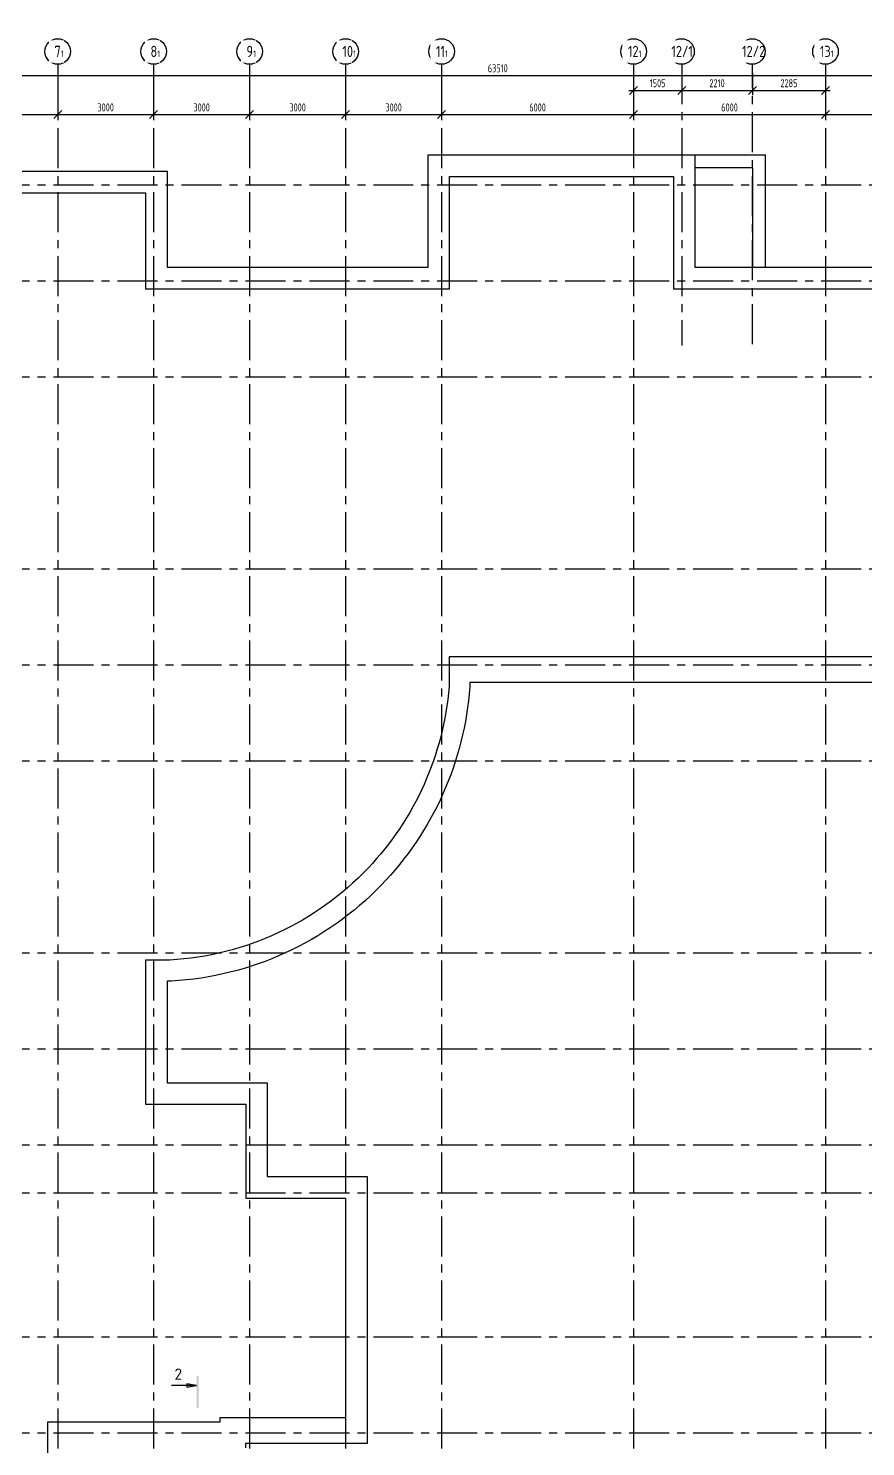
# Model space of a CAD drawing. Header units: millimetres. Extents: x -9318 to 9016603, y 0 to 838141.
# Drawn here: x 74485 to 100657, y 547575 to 591893 of the extents above; entities that cross this region are included whole.
import ezdxf
from ezdxf import colors
from ezdxf.entities.mleader import LeaderData, LeaderLine
from ezdxf.math import Vec2, Vec3

# ---------------------------------------------------------------- set-up
doc = ezdxf.new("R2010")
doc.units = ezdxf.units.MM
doc.linetypes.add('CENTER', pattern=[2, 1.25, -0.25, 0.25, -0.25])
doc.layers.get('Defpoints').update_dxf_attribs({"color": 8})
doc.layers.add('АР_Разрезы', color=175, linetype='Continuous', lineweight=9)
doc.styles.add('ISOCPEUR', font='isocpeur.ttf', dxfattribs={"width": 0.7})
doc.styles.add('METRO-STYLE', font='isocpeur.ttf', dxfattribs={"width": 0.9, "oblique": 15})
doc.styles.add('ГОСТ 2.304', font='isocpeur.ttf', dxfattribs={"width": 0.7})
doc.dimstyles.new('СПДС', dxfattribs={"dimscale": 100, "dimtxt": 2.5, "dimasz": 2.5, "dimexe": 1.5, "dimexo": 0, "dimgap": 1, "dimtad": 1, "dimdec": 0, "dimrnd": 1, "dimtxsty": 'ГОСТ 2.304', "dimblk": 'OBLIQUE', "dimcen": 2.5, "dimdle": 1.5, "dimadec": 0, "dimazin": 2, "dimtfac": 0.75, "dimtdec": 0, "dimtmove": 1, "dimatfit": 3, "dimfxl": 1, "dimtolj": 1, "dimarcsym": 1})

# ---------------------------------------------------------------- blocks, each defined once
blk = doc.blocks.new('_Oblique')
at = {"color": 8, "linetype": 'ByBlock', "lineweight": -2}
blk.add_line((-0.5, -0.5), (0.5, 0.5), dxfattribs=at)
blk = doc.blocks.new('*D1241')
at = {"color": 8, "lineweight": -2, "ltscale": 100, "transparency": 16777216}
for p, q in [((75402, 589580), (75402, 589048)), ((72252, 589198), (75552, 589198)), ((72402, 589198), (72402, 589348))]:
    blk.add_line(p, q, dxfattribs=at)
at = {"layer": 'Defpoints', "color": 0, "ltscale": 100, "transparency": 16777216}
for p in [(75402, 589580), (72402, 589198), (75402, 589198)]:
    blk.add_point(p, dxfattribs=at)
at = {"color": 8, "lineweight": -2, "ltscale": 100, "transparency": 16777216, "xscale": 250, "yscale": 250, "zscale": 250, "rotation": 180}
blk.add_blockref('_Oblique', (72402, 589198), dxfattribs=at)
at = {"color": 8, "lineweight": -2, "ltscale": 100, "transparency": 16777216, "xscale": 250, "yscale": 250, "zscale": 250}
blk.add_blockref('_Oblique', (75402, 589198), dxfattribs=at)
at = {"color": 8, "ltscale": 100, "transparency": 16777216, "insert": (73902, 589423), "char_height": 250, "attachment_point": 5, "style": 'ГОСТ 2.304'}
blk.add_mtext('\\A1;3000', dxfattribs=at)
blk = doc.blocks.new('*D1242')
at = {"color": 8, "lineweight": -2, "ltscale": 100, "transparency": 16777216}
for p, q in [((75402, 589580), (75402, 589048)), ((78402, 589574), (78402, 589048)), ((75252, 589198), (78552, 589198))]:
    blk.add_line(p, q, dxfattribs=at)
at = {"layer": 'Defpoints', "color": 0, "ltscale": 100, "transparency": 16777216}
for p in [(75402, 589580), (78402, 589574), (78402, 589198)]:
    blk.add_point(p, dxfattribs=at)
at = {"color": 8, "lineweight": -2, "ltscale": 100, "transparency": 16777216, "xscale": 250, "yscale": 250, "zscale": 250, "rotation": 180}
blk.add_blockref('_Oblique', (75402, 589198), dxfattribs=at)
at = {"color": 8, "lineweight": -2, "ltscale": 100, "transparency": 16777216, "xscale": 250, "yscale": 250, "zscale": 250}
blk.add_blockref('_Oblique', (78402, 589198), dxfattribs=at)
at = {"color": 8, "ltscale": 100, "transparency": 16777216, "insert": (76902, 589423), "char_height": 250, "attachment_point": 5, "style": 'ГОСТ 2.304'}
blk.add_mtext('\\A1;3000', dxfattribs=at)
blk = doc.blocks.new('*D1243')
at = {"color": 8, "lineweight": -2, "ltscale": 100, "transparency": 16777216}
for p, q in [((78402, 589574), (78402, 589048)), ((81402, 589586), (81402, 589048)), ((78252, 589198), (81552, 589198))]:
    blk.add_line(p, q, dxfattribs=at)
at = {"layer": 'Defpoints', "color": 0, "ltscale": 100, "transparency": 16777216}
for p in [(78402, 589574), (81402, 589586), (81402, 589198)]:
    blk.add_point(p, dxfattribs=at)
at = {"color": 8, "lineweight": -2, "ltscale": 100, "transparency": 16777216, "xscale": 250, "yscale": 250, "zscale": 250, "rotation": 180}
blk.add_blockref('_Oblique', (78402, 589198), dxfattribs=at)
at = {"color": 8, "lineweight": -2, "ltscale": 100, "transparency": 16777216, "xscale": 250, "yscale": 250, "zscale": 250}
blk.add_blockref('_Oblique', (81402, 589198), dxfattribs=at)
at = {"color": 8, "ltscale": 100, "transparency": 16777216, "insert": (79902, 589423), "char_height": 250, "attachment_point": 5, "style": 'ГОСТ 2.304'}
blk.add_mtext('\\A1;3000', dxfattribs=at)
blk = doc.blocks.new('*D1244')
at = {"color": 8, "lineweight": -2, "ltscale": 100, "transparency": 16777216}
for p, q in [((81402, 589586), (81402, 589048)), ((84402, 589540), (84402, 589048)), ((81252, 589198), (84552, 589198))]:
    blk.add_line(p, q, dxfattribs=at)
at = {"layer": 'Defpoints', "color": 0, "ltscale": 100, "transparency": 16777216}
for p in [(81402, 589586), (84402, 589540), (84402, 589198)]:
    blk.add_point(p, dxfattribs=at)
at = {"color": 8, "lineweight": -2, "ltscale": 100, "transparency": 16777216, "xscale": 250, "yscale": 250, "zscale": 250, "rotation": 180}
blk.add_blockref('_Oblique', (81402, 589198), dxfattribs=at)
at = {"color": 8, "lineweight": -2, "ltscale": 100, "transparency": 16777216, "xscale": 250, "yscale": 250, "zscale": 250}
blk.add_blockref('_Oblique', (84402, 589198), dxfattribs=at)
at = {"color": 8, "ltscale": 100, "transparency": 16777216, "insert": (82902, 589423), "char_height": 250, "attachment_point": 5, "style": 'ГОСТ 2.304'}
blk.add_mtext('\\A1;3000', dxfattribs=at)
blk = doc.blocks.new('*D1245')
at = {"color": 8, "lineweight": -2, "ltscale": 100, "transparency": 16777216}
for p, q in [((84402, 589540), (84402, 589048)), ((87402, 589540), (87402, 589048)), ((84252, 589198), (87552, 589198))]:
    blk.add_line(p, q, dxfattribs=at)
at = {"layer": 'Defpoints', "color": 0, "ltscale": 100, "transparency": 16777216}
for p in [(84402, 589540), (87402, 589540), (87402, 589198)]:
    blk.add_point(p, dxfattribs=at)
at = {"color": 8, "lineweight": -2, "ltscale": 100, "transparency": 16777216, "xscale": 250, "yscale": 250, "zscale": 250, "rotation": 180}
blk.add_blockref('_Oblique', (84402, 589198), dxfattribs=at)
at = {"color": 8, "lineweight": -2, "ltscale": 100, "transparency": 16777216, "xscale": 250, "yscale": 250, "zscale": 250}
blk.add_blockref('_Oblique', (87402, 589198), dxfattribs=at)
at = {"color": 8, "ltscale": 100, "transparency": 16777216, "insert": (85902, 589423), "char_height": 250, "attachment_point": 5, "style": 'ГОСТ 2.304'}
blk.add_mtext('\\A1;3000', dxfattribs=at)
blk = doc.blocks.new('*D1246')
at = {"color": 8, "lineweight": -2, "ltscale": 100, "transparency": 16777216}
for p, q in [((87402, 590327), (87402, 589048)), ((93402, 590446), (93402, 589048)), ((87252, 589198), (93552, 589198))]:
    blk.add_line(p, q, dxfattribs=at)
at = {"layer": 'Defpoints', "color": 0, "ltscale": 100, "transparency": 16777216}
for p in [(87402, 590327), (93402, 590446), (93402, 589198)]:
    blk.add_point(p, dxfattribs=at)
at = {"color": 8, "lineweight": -2, "ltscale": 100, "transparency": 16777216, "xscale": 250, "yscale": 250, "zscale": 250, "rotation": 180}
blk.add_blockref('_Oblique', (87402, 589198), dxfattribs=at)
at = {"color": 8, "lineweight": -2, "ltscale": 100, "transparency": 16777216, "xscale": 250, "yscale": 250, "zscale": 250}
blk.add_blockref('_Oblique', (93402, 589198), dxfattribs=at)
at = {"color": 8, "ltscale": 100, "transparency": 16777216, "insert": (90402, 589423), "char_height": 250, "attachment_point": 5, "style": 'ГОСТ 2.304'}
blk.add_mtext('\\A1;6000', dxfattribs=at)
blk = doc.blocks.new('*D1247')
at = {"color": 8, "lineweight": -2, "ltscale": 100, "transparency": 16777216}
for p, q in [((93402, 589659), (93402, 589048)), ((99402, 589734), (99402, 589048)), ((93252, 589198), (99552, 589198))]:
    blk.add_line(p, q, dxfattribs=at)
at = {"layer": 'Defpoints', "color": 0, "ltscale": 100, "transparency": 16777216}
for p in [(93402, 589659), (99402, 589734), (99402, 589198)]:
    blk.add_point(p, dxfattribs=at)
at = {"color": 8, "lineweight": -2, "ltscale": 100, "transparency": 16777216, "xscale": 250, "yscale": 250, "zscale": 250, "rotation": 180}
blk.add_blockref('_Oblique', (93402, 589198), dxfattribs=at)
at = {"color": 8, "lineweight": -2, "ltscale": 100, "transparency": 16777216, "xscale": 250, "yscale": 250, "zscale": 250}
blk.add_blockref('_Oblique', (99402, 589198), dxfattribs=at)
at = {"color": 8, "ltscale": 100, "transparency": 16777216, "insert": (96402, 589423), "char_height": 250, "attachment_point": 5, "style": 'ГОСТ 2.304'}
blk.add_mtext('\\A1;6000', dxfattribs=at)
blk = doc.blocks.new('*D1248')
at = {"color": 8, "lineweight": -2, "ltscale": 100, "transparency": 16777216}
for p, q in [((99402, 589734), (99402, 589048)), ((105402, 589771), (105402, 589048)), ((99252, 589198), (105552, 589198))]:
    blk.add_line(p, q, dxfattribs=at)
at = {"layer": 'Defpoints', "color": 0, "ltscale": 100, "transparency": 16777216}
for p in [(99402, 589734), (105402, 589771), (105402, 589198)]:
    blk.add_point(p, dxfattribs=at)
at = {"color": 8, "lineweight": -2, "ltscale": 100, "transparency": 16777216, "xscale": 250, "yscale": 250, "zscale": 250, "rotation": 180}
blk.add_blockref('_Oblique', (99402, 589198), dxfattribs=at)
at = {"color": 8, "lineweight": -2, "ltscale": 100, "transparency": 16777216, "xscale": 250, "yscale": 250, "zscale": 250}
blk.add_blockref('_Oblique', (105402, 589198), dxfattribs=at)
at = {"color": 8, "ltscale": 100, "transparency": 16777216, "insert": (102402, 589423), "char_height": 250, "attachment_point": 5, "style": 'ГОСТ 2.304'}
blk.add_mtext('\\A1;6000', dxfattribs=at)
blk = doc.blocks.new('*D1252')
at = {"color": 8, "lineweight": -2, "ltscale": 100, "transparency": 16777216}
for p, q in [((93252, 589954), (95057, 589954)), ((93402, 589973), (93402, 589804)), ((94907, 589973), (94907, 589804))]:
    blk.add_line(p, q, dxfattribs=at)
at = {"layer": 'Defpoints', "color": 0, "ltscale": 100, "transparency": 16777216}
for p in [(93402, 589973), (94907, 589973), (94907, 589954)]:
    blk.add_point(p, dxfattribs=at)
at = {"color": 8, "lineweight": -2, "ltscale": 100, "transparency": 16777216, "xscale": 250, "yscale": 250, "zscale": 250, "rotation": 180}
blk.add_blockref('_Oblique', (93402, 589954), dxfattribs=at)
at = {"color": 8, "lineweight": -2, "ltscale": 100, "transparency": 16777216, "xscale": 250, "yscale": 250, "zscale": 250}
blk.add_blockref('_Oblique', (94907, 589954), dxfattribs=at)
at = {"color": 8, "ltscale": 100, "transparency": 16777216, "insert": (94155, 590179), "char_height": 250, "attachment_point": 5, "style": 'ГОСТ 2.304'}
blk.add_mtext('\\A1;1505', dxfattribs=at)
blk = doc.blocks.new('*D1253')
at = {"color": 8, "lineweight": -2, "ltscale": 100, "transparency": 16777216}
for p, q in [((97117, 590495), (97117, 589804)), ((94757, 589954), (97267, 589954)), ((94907, 589973), (94907, 589804))]:
    blk.add_line(p, q, dxfattribs=at)
at = {"layer": 'Defpoints', "color": 0, "ltscale": 100, "transparency": 16777216}
for p in [(97117, 590495), (94907, 589973), (97117, 589954)]:
    blk.add_point(p, dxfattribs=at)
at = {"color": 8, "lineweight": -2, "ltscale": 100, "transparency": 16777216, "xscale": 250, "yscale": 250, "zscale": 250, "rotation": 180}
blk.add_blockref('_Oblique', (94907, 589954), dxfattribs=at)
at = {"color": 8, "lineweight": -2, "ltscale": 100, "transparency": 16777216, "xscale": 250, "yscale": 250, "zscale": 250}
blk.add_blockref('_Oblique', (97117, 589954), dxfattribs=at)
at = {"color": 8, "ltscale": 100, "transparency": 16777216, "insert": (96012, 590179), "char_height": 250, "attachment_point": 5, "style": 'ГОСТ 2.304'}
blk.add_mtext('\\A1;2210', dxfattribs=at)
blk = doc.blocks.new('*D1254')
at = {"color": 8, "lineweight": -2, "ltscale": 100, "transparency": 16777216}
for p, q in [((97117, 590495), (97117, 589804)), ((99402, 590311), (99402, 589804)), ((96967, 589954), (99552, 589954))]:
    blk.add_line(p, q, dxfattribs=at)
at = {"layer": 'Defpoints', "color": 0, "ltscale": 100, "transparency": 16777216}
for p in [(97117, 590495), (99402, 590311), (99402, 589954)]:
    blk.add_point(p, dxfattribs=at)
at = {"color": 8, "lineweight": -2, "ltscale": 100, "transparency": 16777216, "xscale": 250, "yscale": 250, "zscale": 250, "rotation": 180}
blk.add_blockref('_Oblique', (97117, 589954), dxfattribs=at)
at = {"color": 8, "lineweight": -2, "ltscale": 100, "transparency": 16777216, "xscale": 250, "yscale": 250, "zscale": 250}
blk.add_blockref('_Oblique', (99402, 589954), dxfattribs=at)
at = {"color": 8, "ltscale": 100, "transparency": 16777216, "insert": (98260, 590179), "char_height": 250, "attachment_point": 5, "style": 'ГОСТ 2.304'}
blk.add_mtext('\\A1;2285', dxfattribs=at)
blk = doc.blocks.new('*D1256')
at = {"color": 8, "lineweight": -2, "ltscale": 100, "transparency": 16777216}
for p, q in [((57252, 590420), (121062, 590420)), ((57402, 590420), (57402, 590570)), ((120912, 590420), (120912, 590570))]:
    blk.add_line(p, q, dxfattribs=at)
at = {"layer": 'Defpoints', "color": 0, "ltscale": 100, "transparency": 16777216}
for p in [(57402, 590420), (120912, 590420), (120912, 590420)]:
    blk.add_point(p, dxfattribs=at)
at = {"color": 8, "lineweight": -2, "ltscale": 100, "transparency": 16777216, "xscale": 250, "yscale": 250, "zscale": 250, "rotation": 180}
blk.add_blockref('_Oblique', (57402, 590420), dxfattribs=at)
at = {"color": 8, "lineweight": -2, "ltscale": 100, "transparency": 16777216, "xscale": 250, "yscale": 250, "zscale": 250}
blk.add_blockref('_Oblique', (120912, 590420), dxfattribs=at)
at = {"color": 8, "ltscale": 100, "transparency": 16777216, "insert": (89157, 590645), "char_height": 250, "attachment_point": 5, "style": 'ГОСТ 2.304'}
blk.add_mtext('\\A1;63510', dxfattribs=at)
blk = doc.blocks.new('_DotSmall')
at = {"color": 8, "linetype": 'ByBlock', "const_width": 0.5}
blk.add_lwpolyline([(-0.0625, 0, 1), (0.0625, 0, 1)], format="xyb", close=True, dxfattribs=at)
blk = doc.blocks.new('A$C60573c2e')
at = {"layer": 'АР_Разрезы', "ltscale": 100}
h = blk.add_hatch(color=8, dxfattribs=at)
h.dxf.hatch_style = 1
h.paths.add_polyline_path([(22341, -38222), (22411, -38222), (22411, -37222), (22341, -37222)])
h.paths.add_polyline_path([(22040, -37573), (22341, -37522), (22040, -37522)])
h.paths.add_polyline_path([(22040, -37522), (22341, -37522), (22040, -37472)])
at = {"layer": 'АР_Разрезы', "color": 8, "lineweight": 25, "ltscale": 100}
for p, q in [((22341, -37522), (22040, -37472)), ((22040, -37472), (22040, -37573)), ((22040, -37573), (22341, -37522))]:
    blk.add_line(p, q, dxfattribs=at)
at = {"layer": 'АР_Разрезы', "color": 8, "lineweight": 25, "ltscale": 100, "elevation": 0}
blk.add_lwpolyline([(22341, -37522), (21557, -37522)], dxfattribs=at)
at = {"layer": 'АР_Разрезы', "color": 8, "lineweight": 25, "ltscale": 100, "insert": (21891, -36993), "char_height": 350, "width": 583.33, "attachment_point": 3, "style": 'METRO-STYLE'}
blk.add_mtext('{\\Q0;\\W1;2}', dxfattribs=at)

msp = doc.modelspace()

# ---------------------------------------------------------------- linework, layer by layer
at = {"linetype": 'CENTER', "ltscale": 1000}
for p, q in [((75402.03, 590770.43), (75402.03, 535038.08)), ((78402.03, 590770.43), (78402.03, 535038.08)), ((81402.03, 590770.43), (81402.03, 535038.08)), ((84402.03, 590770.43), (84402.03, 535038.08)), ((87402.03, 590770.43), (87402.03, 535038.08)), ((93402.03, 590770.43), (93402.03, 535038.08)), ((94907.03, 590770.43), (94907.03, 581982.83)), ((97117.03, 582024.23), (97117.03, 590768.97)), ((99402.03, 590770.43), (99402.03, 535038.08)), ((51268.34, 587007.96), (134446.74, 587007.96)), ((51268.34, 584007.96), (134446.74, 584007.96)), ((51268.34, 581007.96), (134446.74, 581007.96)), ((51268.34, 575007.96), (134446.74, 575007.96)), ((51268.34, 572007.96), (134446.74, 572007.96)), ((51268.34, 569007.96), (134446.74, 569007.96)), ((51268.34, 563007.96), (134446.74, 563007.96)), ((51268.34, 560007.96), (134446.74, 560007.96)), ((51268.34, 557007.96), (134446.74, 557007.96)), ((51268.34, 555507.96), (134446.74, 555507.96)), ((51268.34, 551007.96), (134446.74, 551007.96)), ((51268.34, 548007.96), (134446.74, 548007.96))]:
    msp.add_line(p, q, dxfattribs=at)
at = {"ltscale": 100}
for points in [[(62920.66, 538292.96), (62920.66, 562587.96), (56980.78, 562587.96), (56980.78, 575427.96), (60490.56, 575427.96), (60490.56, 575567.96, -0.2153269), (63089.44, 581322.9, -0.15039384), (68840.78, 583918.18), (68980.78, 583918.18), (68980.78, 587427.96), (78820.78, 587427.96), (78820.78, 584427.96), (86980.78, 584427.96), (86980.78, 587937.96), (97530.78, 587937.96)], [(63720.66, 539092.96), (63720.66, 563257.96), (57650.78, 563257.96), (57650.78, 574757.96), (61218.02, 574757.96), (61217.82, 575572.98, -0.18105595), (63600.79, 580807.95, -0.18118062), (68840.13, 583191.28), (69650.78, 583191.28), (69650.78, 586757.96), (78150.78, 586757.96), (78150.78, 583757.96), (87650.78, 583757.96), (87650.78, 587267.97), (94651.06, 587267.95), (94650.5, 583757.79), (120660.77, 583757.82)], [(95320.78, 584427.96), (121330.78, 584427.96), (121330.78, 574587.96), (117820.78, 574587.96), (117820.78, 571457.96), (88280.14, 571457.96), (88280.14, 571317.96, -0.1768281), (85510.14, 565116.61, -0.18821254), (78960.66, 562123.22), (78820.66, 562123.22), (78820.66, 558942.96), (81950.66, 558942.96), (81950.66, 556012.96), (85070.81, 556012.96), (85070.81, 547672.96), (81270.66, 547672.96), (81270.66, 547542.96)], [(117150.78, 572257.96), (87635.78, 572257.96), (87635.78, 571317.96, -0.17135881), (85104.34, 565655.51, -0.19045462), (78909.01, 562776.65), (78150.66, 562776.65), (78150.66, 558272.96), (81280.66, 558272.96), (81280.66, 555342.96), (84402.03, 555342.96)]]:
    msp.add_lwpolyline(points, format="xyb", dxfattribs=at)
for points in [[(95321.33, 587937.96), (95320.78, 584427.96)], [(97530.78, 584427.96), (97530.78, 587937.96)], [(84402.03, 555342.96), (84400.78, 548472.96), (80470.66, 548472.96), (80470.66, 548342.96), (75080.65, 548342.95), (75080.66, 539892.96)]]:
    msp.add_lwpolyline(points, dxfattribs=at)
msp.add_lwpolyline([(95320.57, 584427.99), (97130.78, 584427.93), (97130.78, 587537.96), (95320.99, 587538.02)], close=True, dxfattribs=at)
at = {"ltscale": 0.5}
for centre in [(75402.03, 591170.43), (78402.03, 591170.43), (81402.03, 591170.43), (84402.03, 591170.43), (87402.03, 591170.43), (93402.03, 591170.43), (94902.03, 591170.43), (97112.03, 591170.43), (99402.03, 591170.43)]:
    msp.add_circle(centre, 400, dxfattribs=at)

# ---------------------------------------------------------------- block references
at = {"ltscale": 100}
msp.add_blockref('A$C60573c2e', (57402.03, 587007.96), dxfattribs=at)

# ---------------------------------------------------------------- dimensions: what is measured, and where the dimension line sits
for base, p1, p2, picture, middle in [((93402.03, 589198.06), (87402.03, 590326.77), (93402.03, 590446.25), '*D1246', (90402.03, 589423.06)), ((94907.03, 589953.93), (93402.03, 589973.25), (94907.03, 589973.25), '*D1252', (94154.53, 590178.93)), ((97117.03, 589953.93), (94907.03, 589973.25), (97117.03, 590494.91), '*D1253', (96012.03, 590178.93)), ((99402.03, 589953.93), (97117.03, 590494.91), (99402.03, 590311.36), '*D1254', (98259.53, 590178.93)), ((75402.03, 589198.06), (72402.03, 589198.06), (75402.03, 589580.09), '*D1241', (73902.03, 589423.06)), ((78402.03, 589198.06), (75402.03, 589580.09), (78402.03, 589574.34), '*D1242', (76902.03, 589423.06)), ((81402.03, 589198.06), (78402.03, 589574.34), (81402.03, 589585.91), '*D1243', (79902.03, 589423.06)), ((84402.03, 589198.06), (81402.03, 589585.91), (84402.03, 589539.64), '*D1244', (82902.03, 589423.06)), ((87402.03, 589198.06), (84402.03, 589539.64), (87402.03, 589539.77), '*D1245', (85902.03, 589423.06)), ((99402.03, 589198.06), (93402.03, 589659.25), (99402.03, 589733.72), '*D1247', (96402.03, 589423.06)), ((105402.03, 589198.06), (99402.03, 589733.72), (105402.03, 589770.72), '*D1248', (102402.03, 589423.06))]:
    dim = msp.add_linear_dim(base=base, p1=p1, p2=p2, dimstyle='СПДС', override={"dimclrd": 8, "dimclre": 8, "dimclrt": 8}, dxfattribs=at)
    dim.commit()
    dim.dimension.update_dxf_attribs({"geometry": picture, "text_midpoint": middle})

# ---------------------------------------------------------------- next in the draw order: texts
at = {"char_height": 350, "width": 123.8671, "attachment_point": 1, "line_spacing_factor": 1.149209, "style": 'ГОСТ 2.304', "bg_fill": 2}
for s, insert in [('{\\W0.8;7\\H0.57143x;1}', (75302.21, 591348.2)), ('{\\W0.8;8\\H0.57143x;1}', (78302.21, 591348.2)), ('{\\W0.8;9\\H0.57143x;1}', (81302.21, 591348.2)), ('{\\W0.8;10\\H0.57143x;1}', (84302.21, 591348.2)), ('{\\W0.8;11\\H0.57143x;1}', (87227.94, 591348.2)), ('{\\W0.8;12\\H0.57143x;1}', (93227.94, 591348.2)), ('{\\W0.8;12/1}', (94584.33, 591348.2)), ('{\\W0.8;12/2}', (96794.33, 591348.2))]:
    msp.add_mtext(s, dxfattribs=dict(at, insert=insert))
at = {"ltscale": 0.5, "insert": (99227.94, 591348.2), "char_height": 350, "width": 123.8671, "attachment_point": 1, "line_spacing_factor": 1.149209, "style": 'ГОСТ 2.304', "bg_fill": 2}
msp.add_mtext('{\\W0.8;13\\H0.57143x;1}', dxfattribs=at)

# ---------------------------------------------------------------- next in the draw order: dimensions: what is measured, and where the dimension line sits
at = {"ltscale": 100}
dim = msp.add_linear_dim(base=(120912.03, 590420.43), p1=(57402.03, 590420.43), p2=(120912.03, 590420.43), dimstyle='СПДС', override={"dimclrd": 8, "dimclre": 8, "dimclrt": 8}, dxfattribs=at)
dim.commit()
dim.dimension.update_dxf_attribs({"geometry": '*D1256', "text_midpoint": (89157.03, 590645.43)})

# ---------------------------------------------------------------- next in the draw order: leaders
ml = msp.add_multileader_mtext('Standard')
ml.set_content('+13,200', color=8, style='ISOCPEUR')
ml.set_leader_properties(color=8, linetype='Continuous', lineweight=-1)
ml.set_arrow_properties(name='DOTSMALL')
ml.build(insert=Vec2(0, 0))
ml.multileader.update_dxf_attribs({"has_text_frame": 1, "text_left_attachment_type": 4, "text_right_attachment_type": 4, "dogleg_length": 100, "arrow_head_size": 180})
ctx = ml.context
ctx.base_point, ctx.char_height, ctx.arrow_head_size, ctx.landing_gap_size, ctx.plane_origin = Vec3(93068.63, 826103.47), 250, 180, 50, Vec3(90907.41, 825512.23)
ctx.left_attachment, ctx.right_attachment = 4, 4
notes = []
notes.append((ctx, [(0, (0, 0, 0), (0, 0), (1, 0), 1, [])]))
ctx.mtext.insert, ctx.mtext.width, ctx.mtext.line_spacing_style, ctx.mtext.flow_direction = Vec3(93118.63, 826436.81), 852.697, 2, 5
ml = msp.add_multileader_mtext('Standard')
ml.set_content('+11,550', color=8, style='ISOCPEUR')
ml.set_leader_properties(color=8, linetype='Continuous', lineweight=-1)
ml.set_arrow_properties(name='DOTSMALL')
ml.build(insert=Vec2(0, 0))
ml.multileader.update_dxf_attribs({"has_text_frame": 1, "text_left_attachment_type": 4, "text_right_attachment_type": 4, "dogleg_length": 100, "arrow_head_size": 180})
ctx = ml.context
ctx.base_point, ctx.char_height, ctx.arrow_head_size, ctx.landing_gap_size, ctx.plane_origin = Vec3(88068.63, 825358.47), 250, 180, 50, Vec3(85907.41, 824767.23)
ctx.left_attachment, ctx.right_attachment = 4, 4
notes.append((ctx, [(0, (0, 0, 0), (0, 0), (1, 0), 1, [])]))
ctx.mtext.insert, ctx.mtext.width, ctx.mtext.line_spacing_style, ctx.mtext.flow_direction = Vec3(88118.63, 825691.81), 852.697, 2, 5
ml = msp.add_multileader_mtext('Standard')
ml.set_content('+13,700', color=8, style='ISOCPEUR')
ml.set_leader_properties(color=8, linetype='Continuous', lineweight=-1)
ml.set_arrow_properties(name='DOTSMALL')
ml.build(insert=Vec2(0, 0))
ml.multileader.update_dxf_attribs({"has_text_frame": 1, "text_left_attachment_type": 4, "text_right_attachment_type": 4, "dogleg_length": 100, "arrow_head_size": 180})
ctx = ml.context
ctx.base_point, ctx.char_height, ctx.arrow_head_size, ctx.landing_gap_size, ctx.plane_origin = Vec3(118053.07, 658154.33), 250, 180, 50, Vec3(117803.7, 657493.51)
ctx.left_attachment, ctx.right_attachment = 4, 4
notes.append((ctx, [(0, (0, 0, 0), (0, 0), (1, 0), 1, [])]))
ctx.mtext.insert, ctx.mtext.width, ctx.mtext.line_spacing_style, ctx.mtext.flow_direction = Vec3(118103.07, 658487.66), 852.697, 2, 5
ml = msp.add_multileader_mtext('Standard')
ml.set_content('+13,700', color=8, style='ISOCPEUR')
ml.set_leader_properties(color=8, linetype='Continuous', lineweight=-1)
ml.set_arrow_properties(name='DOTSMALL')
ml.build(insert=Vec2(0, 0))
ml.multileader.update_dxf_attribs({"has_text_frame": 1, "text_left_attachment_type": 4, "text_right_attachment_type": 4, "dogleg_length": 100, "arrow_head_size": 180})
ctx = ml.context
ctx.base_point, ctx.char_height, ctx.arrow_head_size, ctx.landing_gap_size, ctx.plane_origin = Vec3(79585.57, 658000.47), 250, 180, 50, Vec3(77424.36, 657409.23)
ctx.left_attachment, ctx.right_attachment = 4, 4
notes.append((ctx, [(0, (0, 0, 0), (0, 0), (1, 0), 1, [])]))
ctx.mtext.insert, ctx.mtext.width, ctx.mtext.line_spacing_style, ctx.mtext.flow_direction = Vec3(79635.57, 658333.81), 852.697, 2, 5
ml = msp.add_multileader_mtext('Standard')
ml.set_content('+15,850', color=8, style='ISOCPEUR')
ml.set_leader_properties(color=8, linetype='Continuous', lineweight=-1)
ml.set_arrow_properties(name='DOTSMALL')
ml.build(insert=Vec2(0, 0))
ml.multileader.update_dxf_attribs({"has_text_frame": 1, "text_left_attachment_type": 4, "text_right_attachment_type": 4, "dogleg_length": 100, "arrow_head_size": 180})
ctx = ml.context
ctx.base_point, ctx.char_height, ctx.arrow_head_size, ctx.landing_gap_size, ctx.plane_origin = Vec3(78411.29, 652860.4), 250, 180, 50, Vec3(78329.9, 651149.71)
ctx.left_attachment, ctx.right_attachment = 4, 4
notes.append((ctx, [(0, (0, 0, 0), (0, 0), (1, 0), 1, [])]))
ctx.mtext.insert, ctx.mtext.width, ctx.mtext.defined_height, ctx.mtext.line_spacing_style, ctx.mtext.flow_direction = Vec3(78461.29, 653193.74), 696.0353, 776.46, 2, 5
ml = msp.add_multileader_mtext('Standard')
ml.set_content('+15,850', color=8, style='ISOCPEUR')
ml.set_leader_properties(color=8, linetype='Continuous', lineweight=-1)
ml.set_arrow_properties(name='DOTSMALL')
ml.build(insert=Vec2(0, 0))
ml.multileader.update_dxf_attribs({"has_text_frame": 1, "text_left_attachment_type": 4, "text_right_attachment_type": 4, "dogleg_length": 100, "arrow_head_size": 180})
ctx = ml.context
ctx.base_point, ctx.char_height, ctx.arrow_head_size, ctx.landing_gap_size, ctx.plane_origin = Vec3(116043.29, 652621.27), 250, 180, 50, Vec3(116522.41, 649668.82)
ctx.left_attachment, ctx.right_attachment = 4, 4
notes.append((ctx, [(0, (0, 0, 0), (0, 0), (1, 0), 1, [])]))
ctx.mtext.insert, ctx.mtext.width, ctx.mtext.line_spacing_style, ctx.mtext.flow_direction = Vec3(116093.29, 652954.61), 852.697, 2, 5
for ctx, leaders in notes:
    for number, flags, end, landing, length, lines in leaders:
        leader = LeaderData()
        leader.index, (leader.has_last_leader_line, leader.has_dogleg_vector, leader.attachment_direction) = number, flags
        leader.last_leader_point, leader.dogleg_vector, leader.dogleg_length = Vec3(end), Vec3(landing), length
        for number, points, colour, breaks in lines:
            line = LeaderLine()
            line.index, line.vertices, line.color, line.breaks = number, Vec3.list(points), colors.encode_raw_color(colour), breaks
            leader.lines.append(line)
        ctx.leaders.append(leader)

doc.saveas('drawing.dxf')
